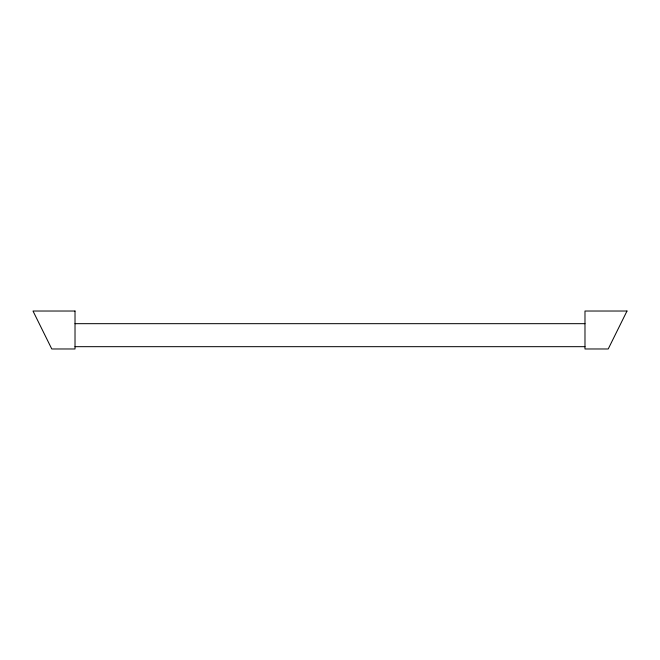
<?xml version="1.0" encoding="UTF-8"?>
<svg xmlns="http://www.w3.org/2000/svg" width="660" height="660" viewBox="0 0 660 660"><rect width="100%" height="100%" fill="white"/><g stroke="black" fill="none" stroke-linecap="round" stroke-linejoin="round"><path stroke-width="0.99" d="M75.017 323.672L584.983 323.672M75.017 346.673L584.983 346.673M627 311.025L608.215 348.975L584.983 348.975L584.983 311.025L627 311.025M75.017 311.025L33 311.025L51.785 348.975L75.017 348.975L75.017 311.025"/></g></svg>
